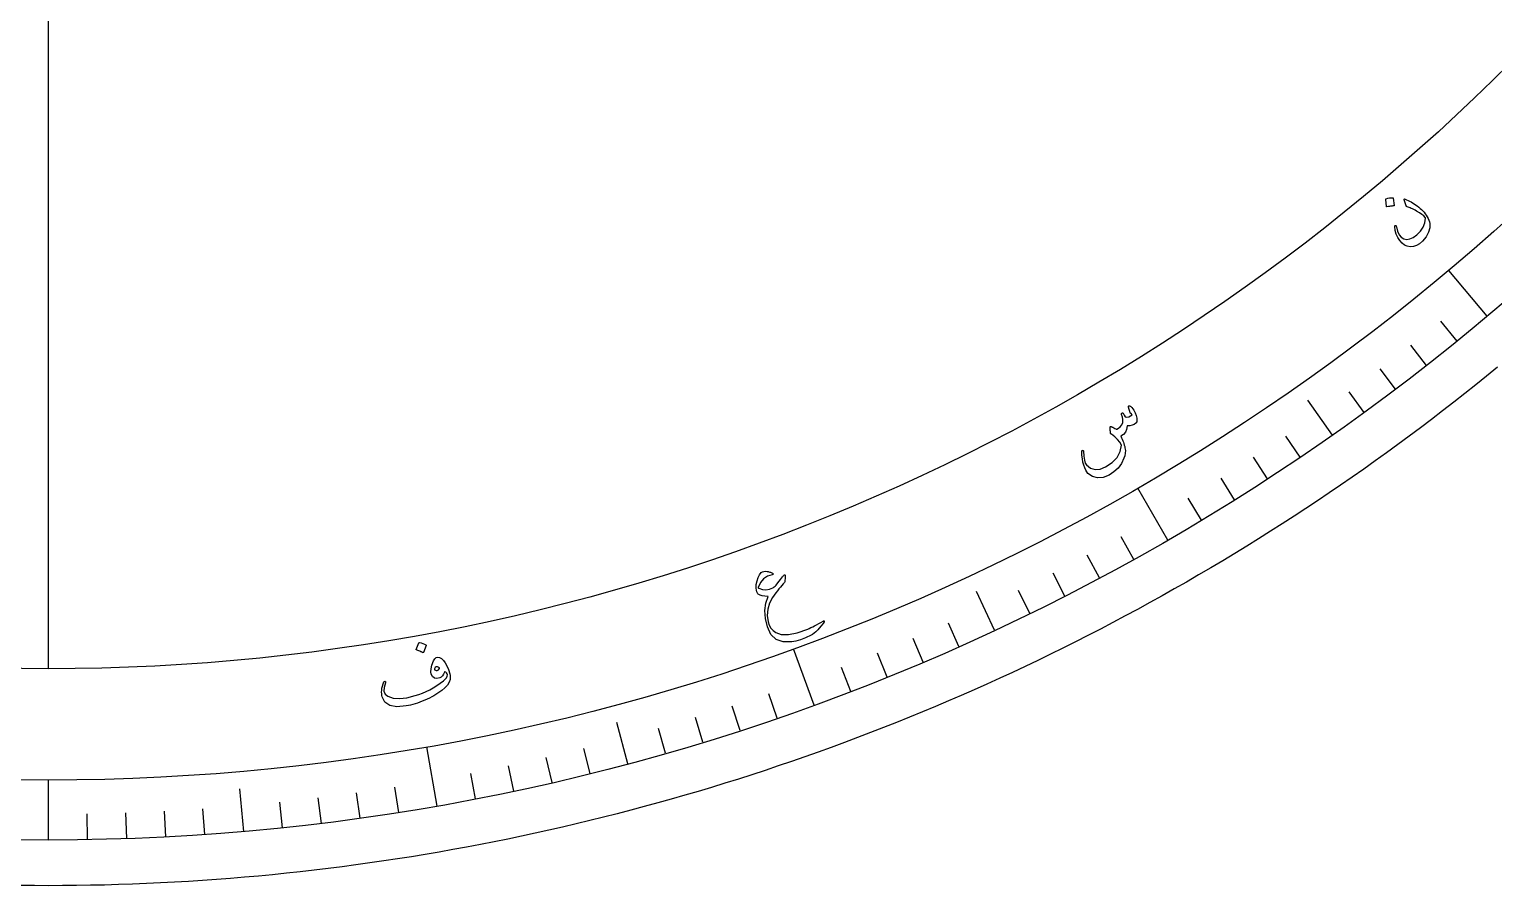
# Model space of a CAD drawing. Header units: millimetres. Extents: x -92 to 92, y -92 to 118.
# Drawn here: x -0.8 to 57.9, y -91.5 to -57.2 of the extents above; entities that cross this region are included whole.
import ezdxf

# ---------------------------------------------------------------- set-up
doc = ezdxf.new("R2010")
doc.units = ezdxf.units.MM
for name, color, linetype in [('CUT_OUTER', 1, 'Continuous'), ('ENGRAVE', 7, 'Continuous'), ('ENGRAVE_FINE', 8, 'Continuous'), ('TEXT', 5, 'Continuous')]:
    doc.layers.add(name, color=color, linetype=linetype)

msp = doc.modelspace()

# ---------------------------------------------------------------- linework, layer by layer
at = {"layer": 'CUT_OUTER'}
msp.add_lwpolyline([(58.047, -70.7305), (57.6119, -71.0853), (57.1746, -71.4375), (56.7352, -71.7869), (56.2937, -72.1337), (55.85, -72.4778), (55.4043, -72.8191), (54.9564, -73.1577), (54.5065, -73.4935), (54.0545, -73.8266), (53.6005, -74.1568), (53.1445, -74.4843), (52.6864, -74.809), (52.2264, -75.1309), (51.7645, -75.4499), (51.3005, -75.7661), (50.8347, -76.0795), (50.3669, -76.39), (49.8972, -76.6976), (49.4257, -77.0023), (48.9523, -77.3041), (48.477, -77.603), (48, -77.899), (47.5211, -78.1921), (47.0404, -78.4822), (46.558, -78.7693), (46.0738, -79.0535), (45.5878, -79.3347), (45.1002, -79.613), (44.6108, -79.8882), (44.1198, -80.1604), (43.6271, -80.4296), (43.1328, -80.6958), (42.6368, -80.9589), (42.1393, -81.219), (41.6401, -81.4761), (41.1394, -81.73), (40.6372, -81.9809), (40.1334, -82.2287), (39.6281, -82.4734), (39.1213, -82.715), (38.613, -82.9535), (38.1033, -83.1889), (37.5922, -83.4211), (37.0796, -83.6502), (36.5656, -83.8761), (36.0503, -84.0989), (35.5336, -84.3185), (35.0155, -84.535), (34.4962, -84.7482), (33.9755, -84.9583), (33.4536, -85.1652), (32.9304, -85.3688), (32.406, -85.5693), (31.8803, -85.7665), (31.3535, -85.9605), (30.8254, -86.1513), (30.2962, -86.3388), (29.7659, -86.5231), (29.2344, -86.7041), (28.7019, -86.8818), (28.1682, -87.0563), (27.6335, -87.2275), (27.0978, -87.3954), (26.561, -87.56), (26.0233, -87.7214), (25.4846, -87.8794), (24.9449, -88.0341), (24.4042, -88.1855), (23.8627, -88.3336), (23.3202, -88.4783), (22.7769, -88.6198), (22.2327, -88.7579), (21.6877, -88.8926), (21.1418, -89.024), (20.5952, -89.1521), (20.0478, -89.2767), (19.4996, -89.3981), (18.9507, -89.516), (18.4011, -89.6306), (17.8508, -89.7419), (17.2998, -89.8497), (16.7481, -89.9542), (16.1959, -90.0552), (15.643, -90.1529), (15.0896, -90.2472), (14.5355, -90.3381), (13.9809, -90.4256), (13.4258, -90.5097), (12.8702, -90.5903), (12.3141, -90.6676), (11.7576, -90.7414), (11.2006, -90.8119), (10.6432, -90.8789), (10.0853, -90.9425), (9.5271, -91.0027), (8.9686, -91.0594), (8.4097, -91.1127), (7.8505, -91.1626), (7.2909, -91.2091), (6.7312, -91.2521), (6.1711, -91.2917), (5.6108, -91.3278), (5.0504, -91.3605), (4.4897, -91.3898), (3.9289, -91.4156), (3.3679, -91.438), (2.8067, -91.4569), (2.2455, -91.4724), (1.6842, -91.4845), (1.1228, -91.4931), (0.5614, -91.4983), (0, -91.5), (-0.5614, -91.4983), (-1.1228, -91.4931)], dxfattribs=at)
at = {"layer": 'ENGRAVE'}
for points in [[(0, -82.8075), (0, 82.8075)], [(57.6388, -68.6912), (56.0949, -66.8513)], [(51.4326, -73.4534), (50.4486, -72.048)], [(44.835, -77.6565), (43.6341, -75.5764)], [(37.8962, -81.2686), (37.1711, -79.7137)], [(30.6689, -84.2622), (29.8475, -82.0052)], [(23.2083, -86.6146), (22.7643, -84.9574)], [(15.571, -88.3077), (15.154, -85.9423)], [(0, -89.67), (0, -87.2681)], [(7.8153, -89.3288), (7.6657, -87.6197)]]:
    msp.add_lwpolyline(points, dxfattribs=at)
for radius in [89.67, 89.67, 87.2681, 82.8075, 82.8075]:
    msp.add_circle((0, 0), radius, dxfattribs=at)
at = {"layer": 'ENGRAVE_FINE'}
for points in [[(56.4312, -69.6867), (55.7834, -68.8867)], [(55.2064, -70.6609), (54.5726, -69.8498)], [(53.9648, -71.6136), (53.3453, -70.7916)], [(52.7067, -72.5446), (52.1017, -71.7118)], [(50.1428, -74.3398), (49.5672, -73.4864)], [(48.8378, -75.2036), (48.2771, -74.3403)], [(47.5179, -76.0445), (46.9724, -75.1715)], [(46.1835, -76.8622), (45.6533, -75.9798)], [(43.4729, -78.4271), (42.9738, -77.5268)], [(42.0975, -79.1739), (41.6143, -78.265)], [(40.7093, -79.8966), (40.242, -78.9794)], [(39.3087, -80.5949), (38.8575, -79.6697)], [(36.4721, -81.9176), (36.0534, -80.9772)], [(35.0369, -82.5417), (34.6347, -81.5941)], [(33.591, -83.1406), (33.2054, -82.1862)], [(32.1349, -83.7142), (31.766, -82.7532)], [(29.1937, -84.7847), (28.8586, -83.8114)], [(27.7096, -85.2812), (27.3915, -84.3022)], [(26.217, -85.7518), (25.916, -84.7675)], [(24.7164, -86.1963), (24.4327, -85.2068)], [(21.6931, -87.0064), (21.4441, -86.0076)], [(18.6434, -87.7105), (18.4294, -86.7036)], [(20.1714, -87.3718), (19.9398, -86.3688)], [(17.1098, -88.0225), (16.9134, -87.012)], [(10.928, -89.0016), (10.8026, -87.9799)], [(12.4797, -88.7973), (12.3364, -87.778)], [(14.0275, -88.566), (13.8664, -87.5493)], [(3.1294, -89.6154), (3.0935, -88.5866)], [(4.693, -89.5471), (4.6391, -88.5191)], [(6.2551, -89.4516), (6.1833, -88.4247)], [(9.3731, -89.1788), (9.2655, -88.155)], [(1.565, -89.6563), (1.547, -88.6271)]]:
    msp.add_lwpolyline(points, dxfattribs=at)
at = {"layer": 'TEXT'}
for points in [[(53.5678, -64.0065), (53.5682, -64.0007), (53.571, -63.9952), (53.5761, -63.9898), (53.5835, -63.9847), (53.6486, -63.9641), (53.7147, -63.9502), (53.7817, -63.943), (53.8497, -63.9425), (53.8578, -63.9443), (53.8638, -63.9479), (53.8676, -63.9533), (53.8692, -63.9606), (53.9135, -64.2516), (53.913, -64.2599), (53.9083, -64.2657), (53.8994, -64.2691), (53.8863, -64.2701), (53.875, -64.2709), (53.8576, -64.2726), (53.8339, -64.2752), (53.804, -64.2786), (53.7677, -64.2832), (53.7245, -64.2891), (53.6745, -64.2964), (53.6177, -64.305), (53.6096, -64.3054), (53.6039, -64.3037), (53.6007, -64.2999), (53.6, -64.294)], [(54.3486, -63.9968), (54.4056, -64.0216), (54.4636, -64.0487), (54.5226, -64.0783), (54.5826, -64.1102), (54.6436, -64.1451), (54.7055, -64.1836), (54.7683, -64.2256), (54.8321, -64.2712), (54.8936, -64.3182), (54.9519, -64.3672), (55.007, -64.4181), (55.0589, -64.4709), (55.1077, -64.5258), (55.1535, -64.583), (55.1964, -64.6424), (55.2363, -64.7041), (55.2736, -64.7728), (55.3028, -64.8408), (55.3237, -64.9082), (55.3364, -64.975), (55.3363, -65.1517), (55.2875, -65.3277), (55.1901, -65.5027), (55.0438, -65.6766), (54.9222, -65.7835), (54.7996, -65.858), (54.6762, -65.9), (54.5522, -65.9097), (54.4346, -65.8874), (54.3253, -65.8377), (54.2244, -65.7608), (54.1319, -65.6566), (54.0525, -65.5308), (53.9931, -65.3961), (53.9534, -65.2525), (53.9334, -65.1001), (53.9339, -65.0804), (53.9383, -65.066), (53.9466, -65.057), (53.9588, -65.0533), (53.9738, -65.0543), (53.9854, -65.0635), (53.9936, -65.0808), (53.9984, -65.1063), (54.0401, -65.2846), (54.1031, -65.4242), (54.1876, -65.5251), (54.2938, -65.5871), (54.4124, -65.6091), (54.5388, -65.59), (54.6729, -65.53), (54.8145, -65.4288), (54.9619, -65.2783), (55.0693, -65.1161), (55.1366, -64.9423), (55.1639, -64.7572), (55.1633, -64.752), (55.1607, -64.7458), (55.1562, -64.7385), (55.1497, -64.7302), (55.0923, -64.6702), (55.0164, -64.6082), (54.9219, -64.544), (54.8089, -64.4776), (54.75, -64.4459), (54.6946, -64.4169), (54.6427, -64.3907), (54.5942, -64.3672), (54.5491, -64.3468), (54.5074, -64.3297), (54.4692, -64.3159), (54.4343, -64.3055), (54.4168, -64.2995), (54.4033, -64.2917), (54.3936, -64.2823), (54.388, -64.2711), (54.3048, -64.021), (54.3026, -64.0041), (54.3091, -63.9945), (54.3245, -63.992), (54.3486, -63.9968)], [(43.2642, -72.3292), (43.2617, -72.3139), (43.2628, -72.3012), (43.2673, -72.2912), (43.2754, -72.284), (43.288, -72.2783), (43.3006, -72.2766), (43.3131, -72.2787), (43.3256, -72.2848), (43.3629, -72.3106), (43.4007, -72.3477), (43.439, -72.396), (43.4779, -72.4556), (43.5314, -72.5588), (43.5696, -72.6646), (43.5924, -72.7728), (43.5997, -72.8836), (43.597, -72.9129), (43.5901, -72.9384), (43.579, -72.9602), (43.5637, -72.9782), (43.4969, -73.0241), (43.4147, -73.0564), (43.3173, -73.075), (43.2047, -73.08), (43.1908, -73.2213), (43.1441, -73.3374), (43.0644, -73.428), (42.952, -73.4931), (42.9835, -73.5555), (43.012, -73.6164), (43.0376, -73.6761), (43.0602, -73.7343), (43.08, -73.7915), (43.0972, -73.8481), (43.1119, -73.904), (43.124, -73.9592), (43.1379, -74.0635), (43.1357, -74.1685), (43.1174, -74.2743), (43.0829, -74.3807), (42.9782, -74.5892), (42.844, -74.7702), (42.6805, -74.9236), (42.4879, -75.0491), (42.2459, -75.146), (42.0237, -75.1671), (41.8217, -75.1125), (41.6401, -74.9825), (41.5935, -74.9252), (41.55, -74.8511), (41.5095, -74.7601), (41.472, -74.6524), (41.4396, -74.5295), (41.4159, -74.3961), (41.4009, -74.2521), (41.3945, -74.0976), (41.3952, -74.0873), (41.3981, -74.0786), (41.4033, -74.0714), (41.4108, -74.0658), (41.4193, -74.062), (41.4276, -74.0602), (41.4355, -74.0605), (41.4432, -74.0628), (41.4506, -74.0684), (41.456, -74.0755), (41.4595, -74.0843), (41.461, -74.0945), (41.4733, -74.2981), (41.4969, -74.4579), (41.532, -74.5738), (41.5788, -74.6459), (41.7444, -74.77), (41.9273, -74.8252), (42.1274, -74.8111), (42.3444, -74.7277), (42.6138, -74.551), (42.8097, -74.3458), (42.9319, -74.1125), (42.9803, -73.8516), (42.9131, -73.7373), (42.8238, -73.6272), (42.7126, -73.5212), (42.5795, -73.4193), (42.5647, -73.4097), (42.5539, -73.3997), (42.5471, -73.3893), (42.5444, -73.3785), (42.5413, -73.3377), (42.5385, -73.2992), (42.5362, -73.2632), (42.5343, -73.2295), (42.533, -73.1986), (42.5326, -73.1708), (42.533, -73.1461), (42.5342, -73.1244), (42.5363, -73.1144), (42.5409, -73.1081), (42.5482, -73.1055), (42.5582, -73.1067), (42.564, -73.1085), (42.5726, -73.1117), (42.5838, -73.1162), (42.5976, -73.122), (42.6138, -73.1293), (42.6319, -73.1383), (42.6521, -73.1491), (42.6741, -73.1615), (42.7178, -73.1848), (42.7521, -73.2002), (42.777, -73.2077), (42.7926, -73.2072), (42.8703, -73.1701), (42.937, -73.114), (42.9925, -73.039), (43.0367, -72.945), (43.0438, -72.8957), (43.0378, -72.8253), (43.0189, -72.7338), (42.9869, -72.6212), (42.9839, -72.6105), (42.9838, -72.5999), (42.9868, -72.5896), (42.9927, -72.5793), (42.9991, -72.5712), (43.0064, -72.5654), (43.0146, -72.562), (43.0237, -72.5609), (43.0451, -72.5723), (43.0689, -72.6033), (43.0954, -72.6539), (43.1244, -72.7242), (43.2024, -72.7254), (43.2772, -72.7122), (43.3488, -72.6845), (43.4169, -72.6423), (43.4036, -72.6221), (43.3909, -72.6068), (43.3788, -72.5965), (43.3672, -72.5912), (43.355, -72.5869), (43.3457, -72.5809), (43.3392, -72.5732), (43.3355, -72.5639)], [(28.5543, -78.9592), (28.5978, -78.9286), (28.6505, -78.9103), (28.7126, -78.9045), (28.7839, -78.911), (28.8218, -78.9184), (28.8573, -78.9269), (28.8903, -78.9365), (28.9209, -78.9472), (28.949, -78.9588), (28.9746, -78.9711), (28.9976, -78.9841), (29.018, -78.9979), (29.0337, -79.0128), (29.0342, -79.0254), (29.0194, -79.0356), (28.9894, -79.0436), (28.8006, -79.0985), (28.6444, -79.2009), (28.5203, -79.351), (28.4282, -79.5491), (28.4276, -79.5601), (28.4313, -79.5699), (28.4395, -79.5787), (28.452, -79.5862), (28.5957, -79.6309), (28.7385, -79.6431), (28.8804, -79.623), (29.021, -79.5706), (29.0445, -79.5563), (29.0729, -79.5323), (29.106, -79.4986), (29.1439, -79.4552), (29.2107, -79.3708), (29.2697, -79.2962), (29.3208, -79.2315), (29.364, -79.1767), (29.3996, -79.1318), (29.4273, -79.0968), (29.4474, -79.0717), (29.4597, -79.0565), (29.4795, -79.0409), (29.494, -79.0428), (29.5032, -79.0621), (29.507, -79.0988), (29.5065, -79.1991), (29.5017, -79.2754), (29.4928, -79.3277), (29.4797, -79.3559), (29.4273, -79.4098), (29.3729, -79.47), (29.3166, -79.5362), (29.2582, -79.6087), (29.1978, -79.6873), (29.1354, -79.7721), (29.0709, -79.863), (29.0044, -79.96), (28.8812, -80.1854), (28.811, -80.4224), (28.7939, -80.6715), (28.8302, -80.9325), (28.875, -81.0657), (28.9402, -81.1811), (29.0258, -81.2786), (29.132, -81.3583), (29.3543, -81.436), (29.6424, -81.4394), (29.9958, -81.3676), (30.4136, -81.2198), (30.4763, -81.1919), (30.5434, -81.1605), (30.6147, -81.1257), (30.6904, -81.0874), (30.7701, -81.0454), (30.8535, -80.9998), (30.9407, -80.9504), (31.0316, -80.8972), (31.0477, -80.889), (31.0605, -80.8852), (31.07, -80.8858), (31.0761, -80.8907), (31.0726, -80.9279), (31.0283, -80.9994), (30.9431, -81.1049), (30.8168, -81.2445), (30.738, -81.3245), (30.6668, -81.3887), (30.6031, -81.4371), (30.5471, -81.4699), (30.3301, -81.5694), (30.1283, -81.6468), (29.9419, -81.7022), (29.7709, -81.7356), (29.4259, -81.735), (29.1483, -81.6342), (28.9382, -81.4338), (28.7953, -81.1344), (28.7152, -80.7951), (28.6948, -80.478), (28.7336, -80.1831), (28.8314, -79.9101), (28.7009, -79.9005), (28.5912, -79.8823), (28.5023, -79.8557), (28.4342, -79.8207), (28.4132, -79.8043), (28.3958, -79.7844), (28.3821, -79.761), (28.3718, -79.7342), (28.3566, -79.6576), (28.3485, -79.5828), (28.3476, -79.5098), (28.3539, -79.4387), (28.384, -79.2893), (28.4274, -79.1596), (28.4841, -79.0496), (28.5543, -78.9592)], [(14.8378, -81.7723), (14.841, -81.7675), (14.8462, -81.764), (14.8532, -81.7619), (14.8621, -81.7612), (14.9287, -81.7755), (14.9927, -81.7961), (15.0543, -81.823), (15.1134, -81.8563), (15.1195, -81.8619), (15.1229, -81.868), (15.1235, -81.8746), (15.1213, -81.8817), (15.0166, -82.1564), (15.0121, -82.1633), (15.0051, -82.166), (14.9958, -82.1646), (14.984, -82.159), (14.9738, -82.1541), (14.9578, -82.1469), (14.9361, -82.1375), (14.9085, -82.1257), (14.8748, -82.1116), (14.8345, -82.0954), (14.7876, -82.077), (14.7342, -82.0564), (14.7269, -82.0526), (14.7229, -82.0483), (14.722, -82.0434), (14.7243, -82.038)], [(15.5323, -82.3632), (15.5954, -82.3465), (15.6637, -82.3594), (15.7373, -82.4019), (15.8162, -82.4741), (15.8933, -82.5729), (15.9613, -82.6953), (16.0203, -82.8413), (16.0701, -83.011), (16.084, -83.0733), (16.0911, -83.1324), (16.0911, -83.1881), (16.0843, -83.2406), (16.0452, -83.3502), (15.9768, -83.4607), (15.8788, -83.5722), (15.7511, -83.6844), (15.6773, -83.7392), (15.6003, -83.7921), (15.5202, -83.8432), (15.4369, -83.8925), (15.3503, -83.94), (15.2601, -83.9858), (15.1664, -84.0297), (15.0691, -84.0719), (14.9709, -84.1116), (14.8743, -84.1481), (14.7796, -84.1815), (14.6865, -84.2117), (14.595, -84.2386), (14.5047, -84.2621), (14.4157, -84.2821), (14.328, -84.2986), (13.9563, -84.3306), (13.6712, -84.2795), (13.4732, -84.1463), (13.3624, -83.9315), (13.3517, -83.8793), (13.3452, -83.8188), (13.3429, -83.7501), (13.3446, -83.6733), (13.3537, -83.5877), (13.3717, -83.5032), (13.3986, -83.4198), (13.4343, -83.3375), (13.44, -83.3278), (13.4473, -83.3203), (13.4563, -83.3151), (13.4668, -83.3121), (13.4774, -83.3119), (13.4864, -83.3148), (13.4938, -83.3209), (13.4997, -83.3302), (13.5035, -83.3409), (13.5048, -83.3512), (13.5034, -83.361), (13.4996, -83.3705), (13.4398, -83.558), (13.4342, -83.7108), (13.4833, -83.8289), (13.5873, -83.9122), (13.7986, -83.9819), (14.0529, -84.0014), (14.3498, -83.97), (14.6889, -83.8875), (14.8355, -83.8394), (14.9808, -83.7838), (15.1249, -83.7205), (15.2676, -83.6496), (15.4088, -83.5712), (15.5483, -83.4853), (15.6858, -83.3919), (15.8215, -83.2909), (15.8923, -83.2301), (15.9428, -83.1693), (15.9731, -83.1086), (15.9833, -83.048), (15.9645, -83.0112), (15.9398, -82.9789), (15.9094, -82.9511), (15.8731, -82.9277), (15.8692, -82.927), (15.8651, -82.9301), (15.861, -82.937), (15.8568, -82.9477), (15.8246, -83.0316), (15.7832, -83.098), (15.7325, -83.1467), (15.6725, -83.1778), (15.5566, -83.2013), (15.4607, -83.1838), (15.385, -83.1256), (15.3294, -83.0266), (15.3128, -82.9332), (15.3226, -82.8135), (15.3587, -82.6675), (15.4208, -82.4952), (15.4423, -82.4514), (15.4681, -82.4148), (15.4981, -82.3854), (15.5323, -82.3632)], [(15.6542, -82.8146), (15.6633, -82.7977), (15.664, -82.7824), (15.6562, -82.7688), (15.6399, -82.7567), (15.5785, -82.7317), (15.5285, -82.7323), (15.49, -82.7584), (15.463, -82.8101), (15.4609, -82.8248), (15.4622, -82.8372), (15.4668, -82.8473), (15.4747, -82.855), (15.5253, -82.8754), (15.5721, -82.8755), (15.6151, -82.8552), (15.6542, -82.8146)]]:
    msp.add_lwpolyline(points, close=True, dxfattribs=at)

doc.saveas('drawing.dxf')
